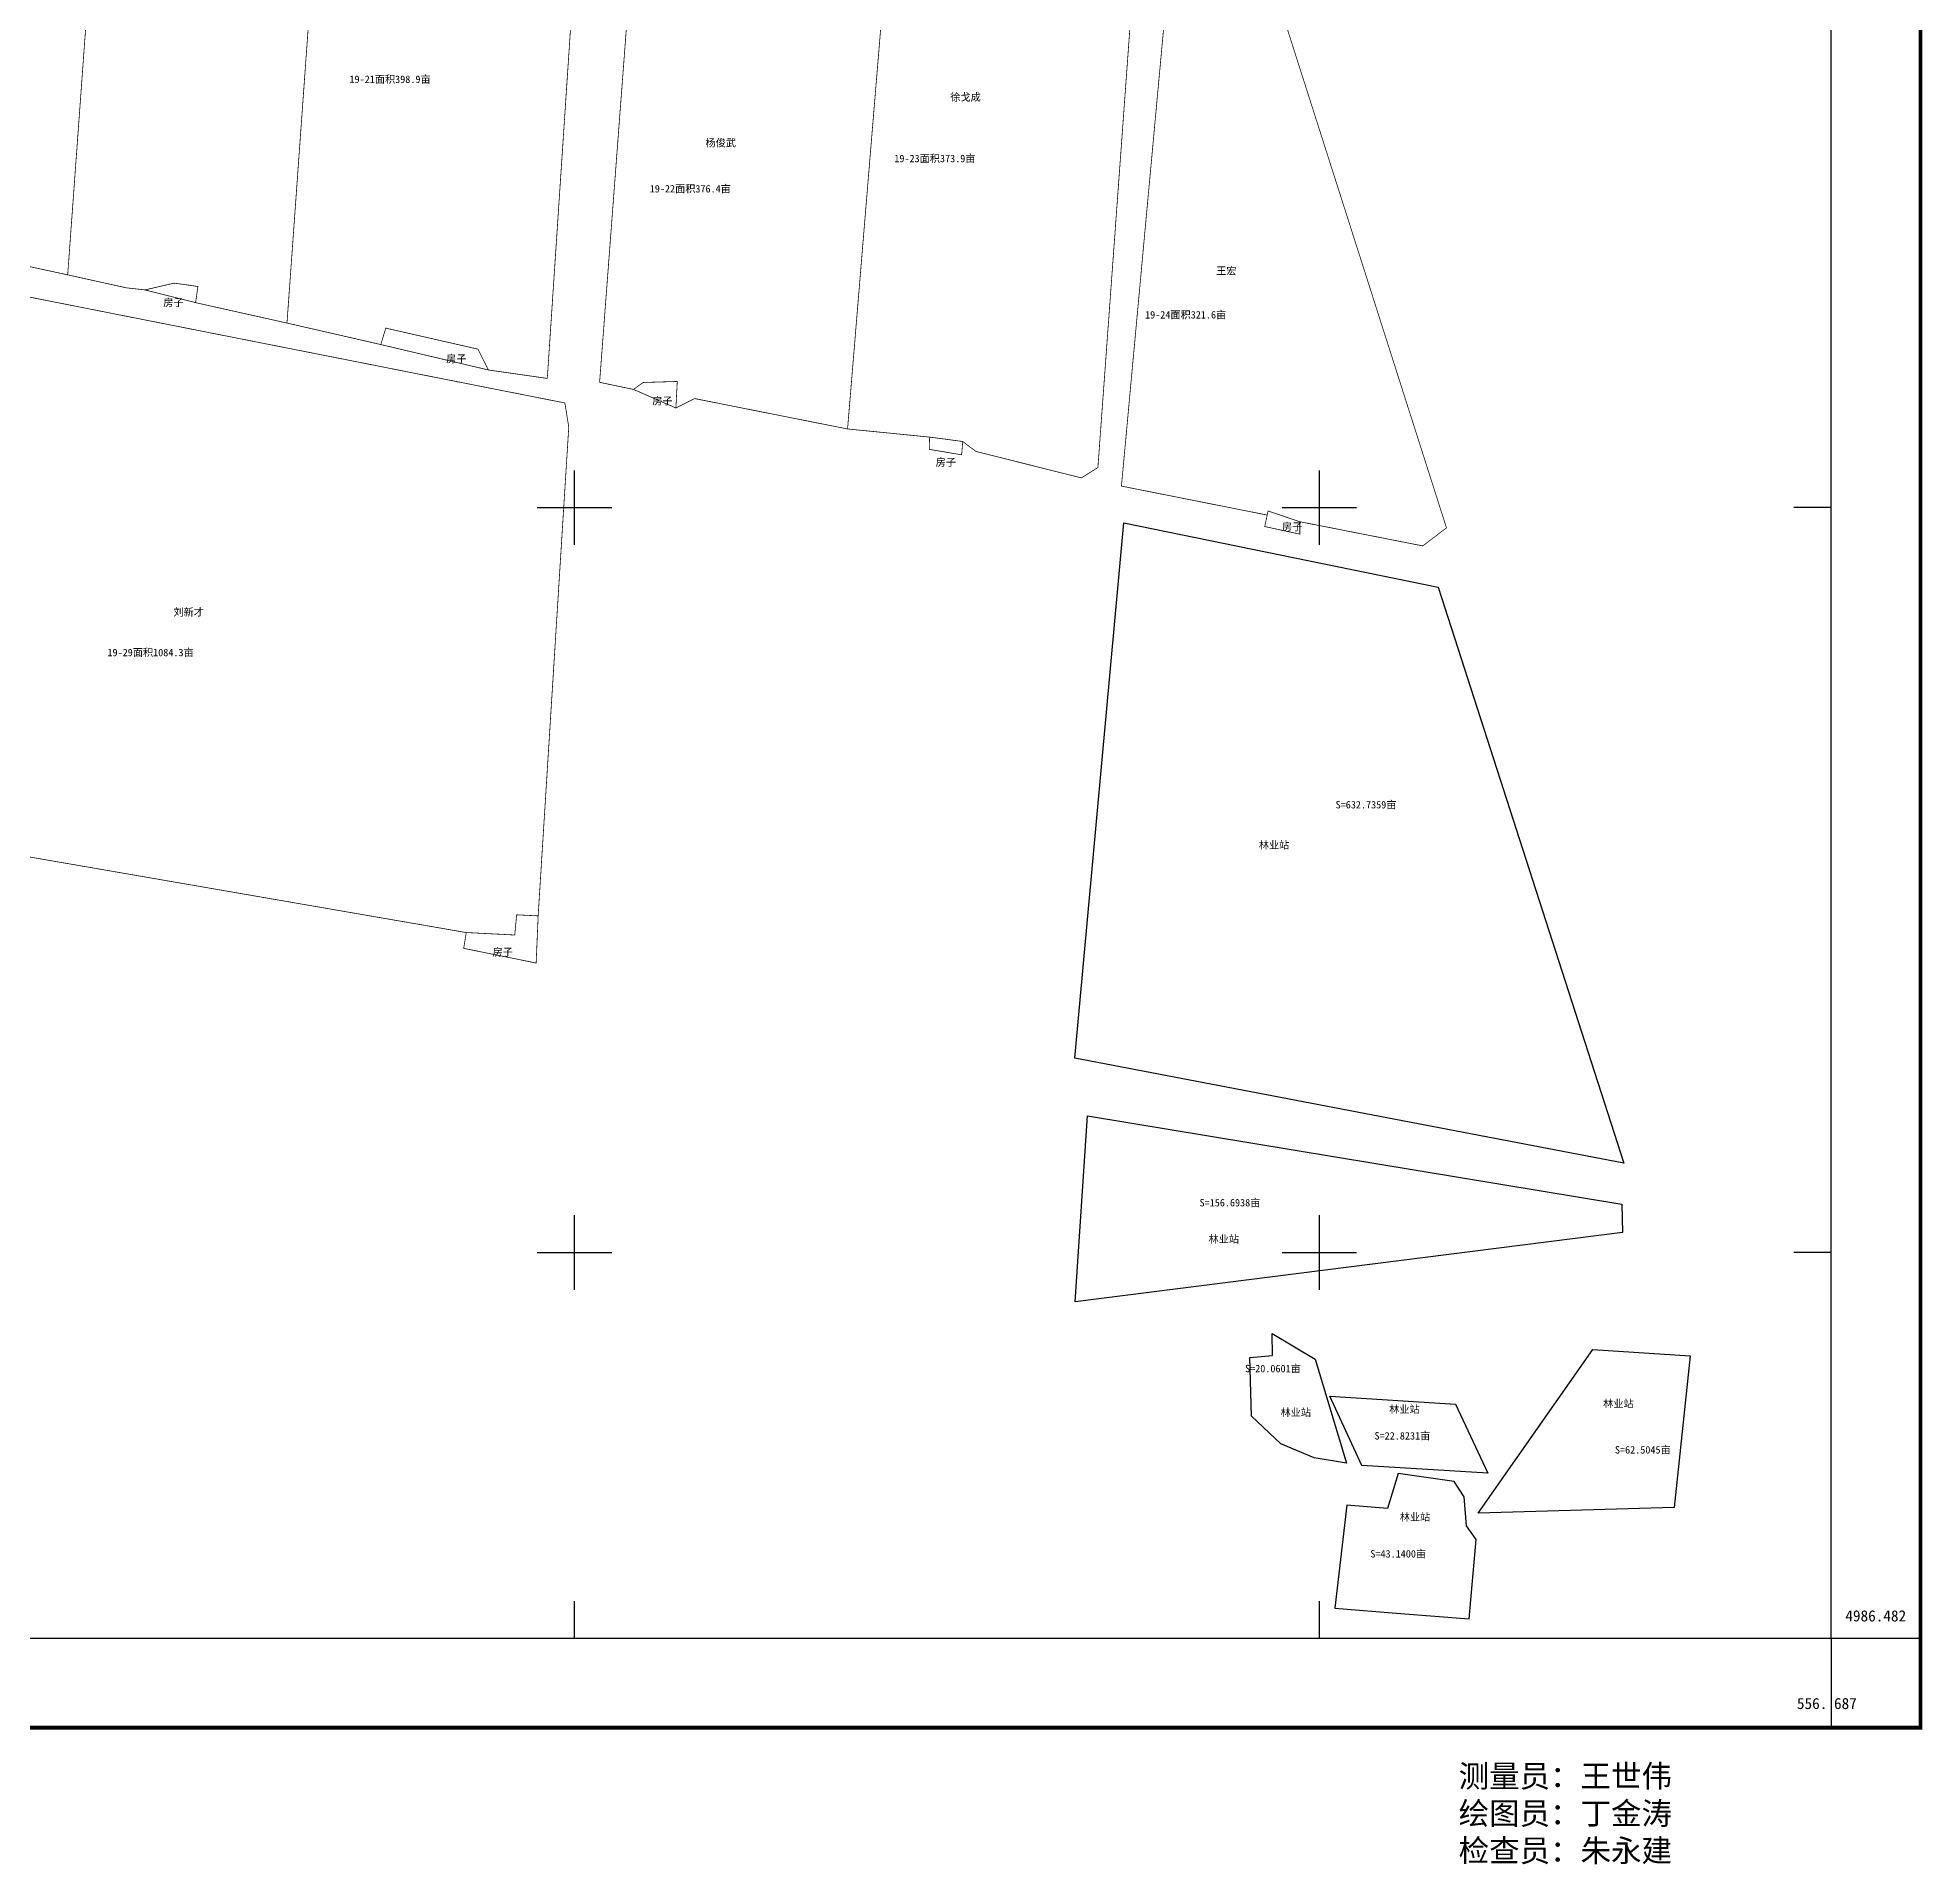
# Model space of a CAD drawing. Extents: x 550491 to 556810, y 4985999 to 4992627.
# Drawn here: x 554279 to 556810, y 4985999 to 4988451 of the extents above; entities that cross this region are included whole.
import ezdxf
from ezdxf.enums import TextEntityAlignment as Align

# ---------------------------------------------------------------- set-up
doc = ezdxf.new("R2010")
doc.units = 0
doc.header["$LTSCALE"] = 10
for name, color, linetype in [('MJZJ', 4, 'CONTINUOUS'), ('TK', 7, 'CONTINUOUS'), ('大户地', 2, 'CONTINUOUS'), ('大户地注记', 1, 'CONTINUOUS'), ('林业站', 2, 'CONTINUOUS')]:
    doc.layers.add(name, color=color, linetype=linetype)
doc.styles.add('宋体', font='')
doc.styles.get('宋体').set_extended_font_data('SimSun')

msp = doc.modelspace()

# ---------------------------------------------------------------- linework, layer by layer
at = {"layer": 'TK', "linetype": 'Continuous'}
for p, q in [((555000, 4987770.1), (555000, 4987870.1)), ((556000, 4987770.1), (556000, 4987870.1)), ((554950, 4987820.1), (555050, 4987820.1)), ((555950, 4987820.1), (556050, 4987820.1)), ((556687, 4987820.1), (556637, 4987820.1)), ((555000, 4986770.1), (555000, 4986870.1)), ((556000, 4986770.1), (556000, 4986870.1)), ((554950, 4986820.1), (555050, 4986820.1)), ((555950, 4986820.1), (556050, 4986820.1)), ((556687, 4986820.1), (556637, 4986820.1)), ((555000, 4986302.1), (555000, 4986352.1)), ((556000, 4986302.1), (556000, 4986352.1)), ((556687, 4986302.1), (556807, 4986302.1)), ((556687, 4986302.1), (556687, 4986182.1))]:
    msp.add_line(p, q, dxfattribs=at)
at = {"layer": 'TK', "linetype": 'Continuous', "const_width": 5, "flags": 128}
msp.add_lwpolyline([(550567, 4986182.1), (556807, 4986182.1), (556807, 4992422.1), (550567, 4992422.1)], close=True, dxfattribs=at)
at = {"layer": 'TK', "linetype": 'Continuous', "flags": 128}
msp.add_lwpolyline([(550687, 4986302.1), (556687, 4986302.1), (556687, 4992302.1), (550687, 4992302.1)], close=True, dxfattribs=at)
at = {"layer": '大户地', "color": 6, "linetype": 'Continuous', "const_width": 1, "flags": 128}
for points in [[(554085.7, 4988930.6), (554374.4, 4988885.2), (554319.6, 4988132.6), (554144.1, 4988170.6), (554131.3, 4988188), (554085.1, 4988193.7), (554028, 4988192)], [(554374.4, 4988885.2), (554668.6, 4988827.6), (554614, 4988067.9), (554491.3, 4988095.3), (554494.4, 4988117), (554462.5, 4988121.5), (554423.3, 4988112.4), (554398.3, 4988115.2), (554319.6, 4988132.6)], [(554668.6, 4988827.6), (555014.1, 4988755.8), (554963.5, 4987993.6), (554884.4, 4988004.9), (554870.3, 4988032.9), (554746.6, 4988061.1), (554740, 4988039), (554614, 4988067.9)], [(555145.8, 4988729.5), (555428.4, 4988672.5), (555366.6, 4987925.7), (555161.3, 4987966.5), (555136.1, 4987953.9), (555138, 4987989.5), (555092.2, 4987988.1), (555079.2, 4987978.8), (555033.7, 4987988.3), (555084.3, 4988657.2), (555090, 4988668.4), (555132.7, 4988670.8)], [(555428.4, 4988672.5), (555749.8, 4988604.7), (555752.3, 4988555.1), (555702.7, 4987873.9), (555680.5, 4987860), (555539.1, 4987895.5), (555521.2, 4987908.9), (555476.7, 4987914.8), (555366.6, 4987925.7)], [(555801.7, 4988580.1), (555874.9, 4988583.9), (555915.7, 4988592.1), (556170.7, 4987792.9), (556138.8, 4987768.7), (555973.8, 4987801.2), (555931.2, 4987815.5), (555930, 4987810.1), (555734.3, 4987849), (555801.7, 4988580.1)], [(554021.2, 4988099), (554099.7, 4988105.9), (554159.9, 4988124.2), (554987.1, 4987960.6), (554992.3, 4987928.3), (554951.2, 4987272), (554922.3, 4987273.4), (554919.8, 4987246.3), (554854.7, 4987249.6), (554048.6, 4987389.1), (554037.8, 4987364.1), (553966.4, 4987373.3), (553999.4, 4987773.6), (554010.6, 4987781.9), (554013.1, 4987806.4), (554000.7, 4987818.7)], [(554423.3, 4988112.4), (554462.5, 4988121.5), (554494.4, 4988117), (554491.3, 4988095.3)], [(554746.6, 4988061.1), (554870.3, 4988032.9), (554884.4, 4988004.9), (554740, 4988039)], [(555079.2, 4987978.8), (555092.2, 4987988.1), (555138, 4987989.5), (555136.1, 4987953.9)], [(555476.7, 4987914.8), (555521.2, 4987908.9), (555519.8, 4987891), (555476.3, 4987898.3)], [(555930, 4987810.1), (555931.2, 4987815.5), (555973.8, 4987801.2), (555973.8, 4987784.5), (555926.7, 4987794.7)], [(554854.7, 4987249.6), (554919.8, 4987246.3), (554922.3, 4987273.4), (554951.2, 4987272), (554948.5, 4987208.7), (554851.2, 4987228.4)]]:
    msp.add_lwpolyline(points, close=True, dxfattribs=at)
at = {"layer": '林业站', "color": 3, "linetype": 'Continuous', "flags": 128}
for points in [[(555737.3, 4987799.6), (556159.4, 4987713.1), (556408.9, 4986940.1), (555671.8, 4987081.1)], [(555688.6, 4987003.6), (556406.2, 4986884.8), (556407.2, 4986847.1), (555672.2, 4986753.9)], [(555994.2, 4986676.7), (556036.6, 4986537.4), (555993, 4986544.5), (555948.3, 4986563.1), (555909.1, 4986600.1), (555906.6, 4986679.3), (555937.3, 4986681.8), (555936.5, 4986711.2)], [(556367.2, 4986689.8), (556497.9, 4986681.3), (556476.2, 4986477.8), (556213.3, 4986470.3)], [(556014.2, 4986627.3), (556182.9, 4986616.3), (556226.1, 4986523.6), (556057.1, 4986534.2)], [(556105.9, 4986523.2), (556091.7, 4986476.3), (556036.9, 4986480.7), (556021, 4986342.4), (556109, 4986335.6), (556201.2, 4986328.2), (556210.6, 4986434.7), (556197.6, 4986452.9), (556194.6, 4986491.9), (556181.2, 4986512.7)]]:
    msp.add_lwpolyline(points, close=True, dxfattribs=at)

# ---------------------------------------------------------------- texts
at = {"layer": 'MJZJ', "color": 3, "linetype": 'Continuous', "style": '宋体'}
for s, p in [('S=632.7359亩', (556062.7, 4987421.6)), ('林业站', (555939.2, 4987367.5)), ('S=156.6938亩', (555880, 4986887.3)), ('林业站', (555871.7, 4986838.4)), ('S=20.0601亩', (555937.7, 4986664.6)), ('林业站', (556401.5, 4986617.5)), ('林业站', (555968.4, 4986605.7)), ('林业站', (556114.2, 4986609.9)), ('S=22.8231亩', (556111.5, 4986574.3)), ('S=62.5045亩', (556434.3, 4986555.5)), ('林业站', (556128.5, 4986465.2)), ('S=43.1400亩', (556105.9, 4986415.9))]:
    msp.add_text(s, height=10, dxfattribs=at).set_placement(p, align=Align.MIDDLE)
at = {"layer": 'TK', "linetype": 'Continuous', "style": '宋体'}
msp.add_text('4986.482', height=15, dxfattribs=at).set_placement((556747, 4986332.1), align=Align.MIDDLE)
msp.add_text('556.', height=15, dxfattribs=at).set_placement((556682, 4986214.6), align=Align.MIDDLE_RIGHT)
for s, height, p in [('687', 15, (556691, 4986214.6)), ('测量员：王世伟', 30, (556187, 4986117.1)), ('绘图员：丁金涛', 30, (556187, 4986067.1)), ('检查员：朱永建', 30, (556187, 4986017.1))]:
    msp.add_text(s, height=height, dxfattribs=at).set_placement(p, align=Align.MIDDLE_LEFT)
at = {"layer": '大户地注记', "color": 6, "linetype": 'Continuous', "style": '宋体'}
for s, p in [('19-21面积398.9亩', (554697.9, 4988390.2)), ('徐戈成', (555504.5, 4988366.2)), ('杨俊武', (555175.9, 4988304.8)), ('19-23面积373.9亩', (555429.4, 4988283.8)), ('19-22面积376.4亩', (555101, 4988243.2)), ('王宏', (555861.5, 4988133)), ('房子', (554447.9, 4988090.4)), ('19-24面积321.6亩', (555766, 4988074)), ('房子', (554827.7, 4988014.9)), ('房子', (555104.4, 4987958.4)), ('房子', (555484.9, 4987876.1)), ('房子', (555949.8, 4987789.4)), ('刘新才', (554461.5, 4987674.8)), ('19-29面积1084.3亩', (554373, 4987620.6)), ('房子', (554890, 4987218.4))]:
    msp.add_text(s, height=10, dxfattribs=at).set_placement(p)

doc.saveas('drawing.dxf')
